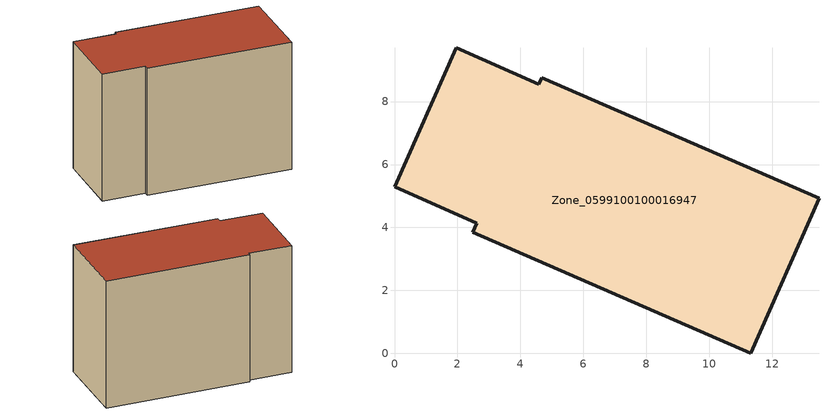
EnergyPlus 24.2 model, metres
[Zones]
Zone_0599100100016947
 floor ground (C_G): 2.49,3.85 2.61,4.13 0,5.29 1.97,9.71 4.58,8.55 4.67,8.76 13.49,4.93 11.32,0 z0
 wall outside (C_F): 2.61,4.13 2.49,3.85 11.32,0 13.49,4.93 4.67,8.76 4.58,8.55 1.97,9.71 0,5.29 2.61,4.13 z0:8.77
 roof outside (C_R): 4.67,8.76 4.58,8.55 1.97,9.71 0,5.29 2.61,4.13 2.49,3.85 11.32,0 13.49,4.93 z8.77
[BUILDING]
Pand.0599100100016947: North Axis=0; Terrain=City; Loads Convergence Tolerance Value=0.04; Temperature Convergence Tolerance Value=0.4; Solar Distribution=FullExterior; Maximum Number of Warmup Days=25; Minimum Number of Warmup Days=1
[Site:Location]
Rotterdam.The.Hague.AP_ZH_NLD Design_Conditions: Latitude=51.96; Longitude=4.45; Time Zone=1; Elevation=-4.5
[SITE:GROUNDTEMPERATURE:BUILDINGSURFACE]
18, 18, 18, 18, 18, 18, 18, 18, 18, 18, 18, 18
[MATERIAL] Thermal Absorptance=0.9; Solar Absorptance=0.7; Visible Absorptance=0.7
Name | Roughness | Thickness | Conductivity | Density | Specific Heat
G.TI.2015-2018 | MediumSmooth | 0.15 | 0.0428571 | 540 | 1210
F.TI.2015-2018 | Rough | 0.3 | 0.0666667 | 1920 | 840
R.TI.2015-2018 | MediumRough | 0.2 | 0.0333333 | 1500 | 1000
[CONSTRUCTION]
C_G: G.TI.2015-2018
C_F: F.TI.2015-2018
C_R: R.TI.2015-2018
[ZONE]
Zone_0599100100016947: Type=1; Multiplier=1; Ceiling Height=Autocalculate; Volume=Autocalculate; Floor Area=autocalculate; Part of Total Floor Area=Yes
[ZONEINFILTRATION:DESIGNFLOWRATE]
Infil_Zone_0599100100016947: Zone or ZoneList or Space or SpaceList=Zone_0599100100016947; Schedule=AlwaysOn; Design Flow Rate Calculation Method=Flow/Area; Flow Rate per Floor Area=0.0015; Constant Term Coefficient=1; Temperature Term Coefficient=0; Velocity Term Coefficient=0; Velocity Squared Term Coefficient=0
[HVACTEMPLATE:ZONE:IDEALLOADSAIRSYSTEM]
Zone_0599100100016947: Maximum Heating Supply Air Temperature=50; Minimum Cooling Supply Air Temperature=13; Maximum Heating Supply Air Humidity Ratio=0.0156; Minimum Cooling Supply Air Humidity Ratio=0.0077; Heating Limit=NoLimit; Cooling Limit=NoLimit; Dehumidification Control Type=ConstantSensibleHeatRatio; Cooling Sensible Heat Ratio=0.7; Dehumidification Setpoint=60; Humidification Control Type=None; Humidification Setpoint=30; Outdoor Air Method=None; Outdoor Air Flow Rate per Person=0.00944; Outdoor Air Flow Rate per Zone Floor Area=0; Outdoor Air Flow Rate per Zone=0; Demand Controlled Ventilation Type=None; Outdoor Air Economizer Type=NoEconomizer; Heat Recovery Type=None; Sensible Heat Recovery Effectiveness=0.7; Latent Heat Recovery Effectiveness=0.65
[ZONECONTROL:THERMOSTAT]
ThermostatControl_Zone_0599100100016947: Zone or ZoneList=Zone_0599100100016947; Control Type Schedule=DualSetpointControlType; Control 1=Thermostat_Zone_0599100100016947; Temperature Difference Between Cutout And Setpoint=0
[THERMOSTATSETPOINT:DUALSETPOINT]
Thermostat_Zone_0599100100016947: Heating Setpoint Temperature Schedule=HeatingSetpoint_Zone_0599100100016947; Cooling Setpoint Temperature Schedule=CoolingSetpoint_Zone_0599100100016947
[SCHEDULE:COMPACT]
HeatingSetpoint_Zone_0599100100016947: Through: 12/31, For: AllDays, Until: 24:00, 21
CoolingSetpoint_Zone_0599100100016947: Through: 12/31, For: AllDays, Until: 24:00, 24
DualSetpointControlType: Through: 12/31, For: AllDays, Until: 24:00, 4
AlwaysOn: Through: 12/31, For: AllDays, Until: 24:00, 1
